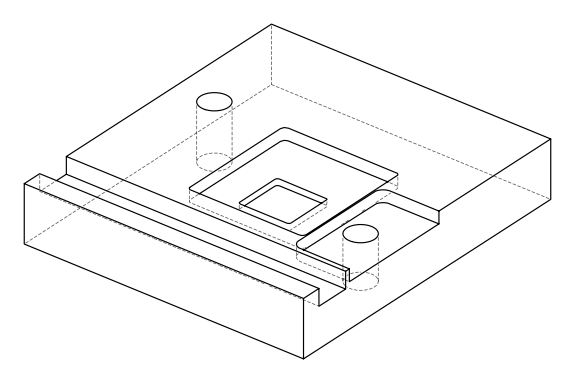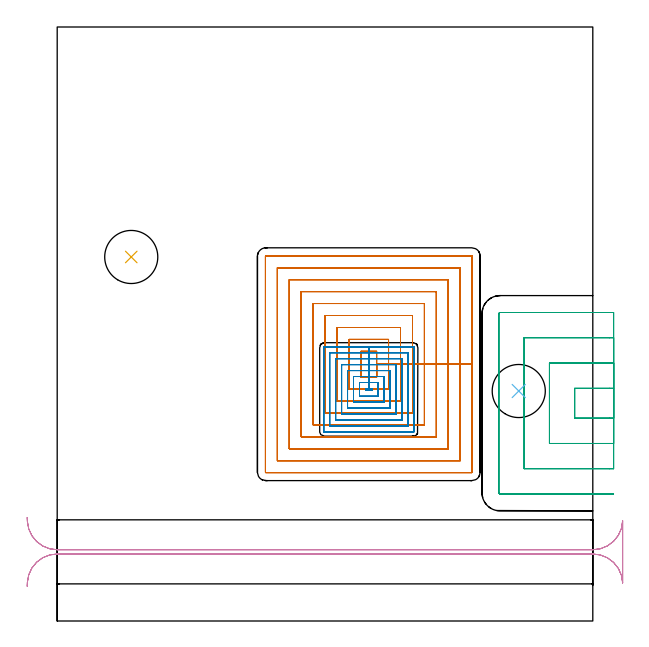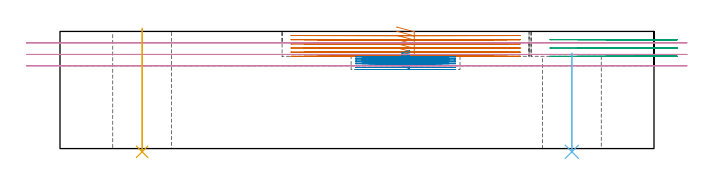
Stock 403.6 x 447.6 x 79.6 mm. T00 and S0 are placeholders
(PLAN: 6 operations, 4 tool changes, 70.2 min)
(1 MILL_RECTANGULAR_POCKET | POCKET_RECTANGULAR_STRAIGHT | NXT0201_011 | Follow Part, ap 3, ae 75% | 39.3 min | 496897 mm3)
(2 MILL_RECTANGULAR_POCKET_1 | POCKET_RECTANGULAR_STRAIGHT_1 | UGT0201_014 | Follow Part, ap 1.5, ae 75% | 16.5 min | 46789 mm3)
(3 MILL_SLOT | SLOT_PARTIAL_RECTANGULAR | UGT0201_109 | Follow Part, ap 6.35, ae 75% | 7.72 min | 227544 mm3)
(4 MILL_RECTANGULAR_SLOT | SLOT_RECTANGULAR | UGT0201_009 | Follow Part, ap 11.25, ae 75% | 6.04 min | 455324 mm3)
(5 INDEXABLE_INSERT_DRILL_THROUGH_HOLE_FROM_SOLID | STEP1HOLE | NXT0302_035 | 0.34 min | 100036 mm3)
(6 INDEXABLE_INSERT_DRILL_THROUGH_HOLE_FROM_SOLID_1 | STEP1HOLE_1 | NXT0302_035 | 0.27 min | 78651 mm3)
(TOOL NXT0201_011 | ENDMILL 12mm [2P460-1200-NA 1630] | D12 FL38 Z6)
(TOOL UGT0201_014 | End mill 6 mm | D6 FL24 Z4)
(TOOL UGT0201_109 | End Mill 25.4 mm | D25.4 FL25 Z2)
(TOOL UGT0201_009 | End Mill 45 mm | D45 FL63 Z6)
(TOOL NXT0302_035 | Index. Insert Drill 40mm [880-D4000L40-05] | D40 PA176 FL200 Z2)
(OP 1 MILL_RECTANGULAR_POCKET)
G17 G21 G94 G90
T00 M6
G54
G17 G0 G90 X228.9 Y184.008 S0 M3
G43 Z89.6 H1
Z82.6
G94 G1 Y183.8 Z82.544 F250.
X240.7 Z79.382
Y193.5 Z76.783
Y203.2 F500.
X228.9
Y183.8
X240.7
Y193.5
X249.7
Y212.2
X219.9
Y174.8
X249.7
Y193.5
X258.7
Y221.2
X210.9
Y165.8
X258.7
Y193.5
X267.7
Y230.2
X201.9
Y156.8
X267.7
Y193.5
X276.7
Y239.2
X192.9
Y147.8
X276.7
Y193.5
X285.7
Y248.2
X183.9
Y138.8
X285.7
Y193.5
X294.7
Y257.2
X174.9
Y129.8
X294.7
Y193.5
X303.7
Y266.2
X165.9
Y120.8
X303.7
Y193.5
X312.7
Y274.9
G3 X312.4 Y275.2 R0.3
G1 X157.2
G3 X156.9 Y274.9 R0.3
G1 Y112.1
G3 X157.2 Y111.8 R0.3
G1 X312.4
G3 X312.7 Y112.1 R0.3
G1 Y193.5
Y194.5
G0 X228.9 Y184.008 Z79.783
G1 Y183.8 Z79.728 F250.
X240.7 Z76.566
Y193.5 Z73.967
Y203.2 F500.
X228.9
Y183.8
X240.7
Y193.5
X249.7
Y212.2
X219.9
Y174.8
X249.7
Y193.5
X258.7
Y221.2
X210.9
Y165.8
X258.7
Y193.5
X267.7
Y230.2
X201.9
Y156.8
X267.7
Y193.5
X276.7
Y239.2
X192.9
Y147.8
X276.7
Y193.5
X285.7
Y248.2
X183.9
Y138.8
X285.7
Y193.5
X294.7
Y257.2
X174.9
Y129.8
X294.7
Y193.5
X303.7
Y266.2
X165.9
Y120.8
X303.7
Y193.5
X312.7
Y274.9
G3 X312.4 Y275.2 R0.3
G1 X157.2
G3 X156.9 Y274.9 R0.3
G1 Y112.1
G3 X157.2 Y111.8 R0.3
G1 X312.4
G3 X312.7 Y112.1 R0.3
G1 Y193.5
Y194.5
G0 X228.9 Y184.008 Z76.967
G1 Y183.8 Z76.911 F250.
X240.7 Z73.749
Y193.5 Z71.15
Y203.2 F500.
X228.9
Y183.8
X240.7
Y193.5
X249.7
Y212.2
X219.9
Y174.8
X249.7
Y193.5
X258.7
Y221.2
X210.9
Y165.8
X258.7
Y193.5
X267.7
Y230.2
X201.9
Y156.8
X267.7
Y193.5
X276.7
Y239.2
X192.9
Y147.8
X276.7
Y193.5
X285.7
Y248.2
X183.9
Y138.8
X285.7
Y193.5
X294.7
Y257.2
X174.9
Y129.8
X294.7
Y193.5
X303.7
Y266.2
X165.9
Y120.8
X303.7
Y193.5
X312.7
Y274.9
G3 X312.4 Y275.2 R0.3
G1 X157.2
G3 X156.9 Y274.9 R0.3
G1 Y112.1
G3 X157.2 Y111.8 R0.3
G1 X312.4
G3 X312.7 Y112.1 R0.3
G1 Y193.5
Y194.5
G0 X228.9 Y184.008 Z74.15
G1 Y183.8 Z74.094 F250.
X240.7 Z70.932
Y193.5 Z68.333
Y203.2 F500.
X228.9
Y183.8
X240.7
Y193.5
X249.7
Y212.2
X219.9
Y174.8
X249.7
Y193.5
X258.7
Y221.2
X210.9
Y165.8
X258.7
Y193.5
X267.7
Y230.2
X201.9
Y156.8
X267.7
Y193.5
X276.7
Y239.2
X192.9
Y147.8
X276.7
Y193.5
X285.7
Y248.2
X183.9
Y138.8
X285.7
Y193.5
X294.7
Y257.2
X174.9
Y129.8
X294.7
Y193.5
X303.7
Y266.2
X165.9
Y120.8
X303.7
Y193.5
X312.7
Y274.9
G3 X312.4 Y275.2 R0.3
G1 X157.2
G3 X156.9 Y274.9 R0.3
G1 Y112.1
G3 X157.2 Y111.8 R0.3
G1 X312.4
G3 X312.7 Y112.1 R0.3
G1 Y193.5
Y194.5
G0 X228.9 Y184.008 Z71.333
G1 Y183.8 Z71.278 F250.
X240.7 Z68.116
Y193.5 Z65.517
Y203.2 F500.
X228.9
Y183.8
X240.7
Y193.5
X249.7
Y212.2
X219.9
Y174.8
X249.7
Y193.5
X258.7
Y221.2
X210.9
Y165.8
X258.7
Y193.5
X267.7
Y230.2
X201.9
Y156.8
X267.7
Y193.5
X276.7
Y239.2
X192.9
Y147.8
X276.7
Y193.5
X285.7
Y248.2
X183.9
Y138.8
X285.7
Y193.5
X294.7
Y257.2
X174.9
Y129.8
X294.7
Y193.5
X303.7
Y266.2
X165.9
Y120.8
X303.7
Y193.5
X312.7
Y274.9
G3 X312.4 Y275.2 R0.3
G1 X157.2
G3 X156.9 Y274.9 R0.3
G1 Y112.1
G3 X157.2 Y111.8 R0.3
G1 X312.4
G3 X312.7 Y112.1 R0.3
G1 Y193.5
Y194.5
G0 X228.9 Y184.008 Z68.517
G1 Y183.8 Z68.461 F250.
X240.7 Z65.299
Y193.5 Z62.7
Y203.2 F500.
X228.9
Y183.8
X240.7
Y193.5
X249.7
Y212.2
X219.9
Y174.8
X249.7
Y193.5
X258.7
Y221.2
X210.9
Y165.8
X258.7
Y193.5
X267.7
Y230.2
X201.9
Y156.8
X267.7
Y193.5
X276.7
Y239.2
X192.9
Y147.8
X276.7
Y193.5
X285.7
Y248.2
X183.9
Y138.8
X285.7
Y193.5
X294.7
Y257.2
X174.9
Y129.8
X294.7
Y193.5
X303.7
Y266.2
X165.9
Y120.8
X303.7
Y193.5
X312.7
Y274.9
G3 X312.4 Y275.2 R0.3
G1 X157.2
G3 X156.9 Y274.9 R0.3
G1 Y112.1
G3 X157.2 Y111.8 R0.3
G1 X312.4
G3 X312.7 Y112.1 R0.3
G1 Y193.5
Y194.5
G0 Z89.6
M5
M2
(OP 2 MILL_RECTANGULAR_POCKET_1)
G17 G21 G94 G90
T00 M6
G54
G17 G0 G90 X237.3 Y173.934 S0 M3
G43 Z89.6 H0
Z66.772
G94 G1 Y175.2 Z66.433 F250.
X232.3 Z65.093
Y173.8 Z64.718
X237.3 Z63.378
Y175.2 Z63.003
X234.8 Z62.333
X232.3 F500.
Y173.8
X237.3
Y175.2
X234.8
Y179.7
X227.8
Y169.3
X241.8
Y179.7
X234.8
Y184.2
X223.3
Y164.8
X246.3
Y184.2
X234.8
Y188.7
X218.8
Y160.3
X250.8
Y188.7
X234.8
Y193.2
X214.3
Y155.8
X255.3
Y193.2
X234.8
Y197.7
X209.8
Y151.3
X259.8
Y197.7
X234.8
Y202.2
X205.3
Y146.8
X264.3
Y202.2
X234.8
Y206.7
X201.2
G3 X200.8 Y206.3 R0.4
G1 Y142.7
G3 X201.2 Y142.3 R0.4
G1 X268.4
G3 X268.8 Y142.7 R0.4
G1 Y206.3
G3 X268.4 Y206.7 R0.4
G1 X234.8
X233.8
G0 X237.3 Y173.934 Z65.333
G1 Y175.2 Z64.994 F250.
X232.3 Z63.654
Y173.8 Z63.279
X237.3 Z61.939
Y175.2 Z61.564
X234.8 Z60.894
X232.3 F500.
Y173.8
X237.3
Y175.2
X234.8
Y179.7
X227.8
Y169.3
X241.8
Y179.7
X234.8
Y184.2
X223.3
Y164.8
X246.3
Y184.2
X234.8
Y188.7
X218.8
Y160.3
X250.8
Y188.7
X234.8
Y193.2
X214.3
Y155.8
X255.3
Y193.2
X234.8
Y197.7
X209.8
Y151.3
X259.8
Y197.7
X234.8
Y202.2
X205.3
Y146.8
X264.3
Y202.2
X234.8
Y206.7
X201.2
G3 X200.8 Y206.3 R0.4
G1 Y142.7
G3 X201.2 Y142.3 R0.4
G1 X268.4
G3 X268.8 Y142.7 R0.4
G1 Y206.3
G3 X268.4 Y206.7 R0.4
G1 X234.8
X233.8
G0 X237.3 Y173.934 Z63.894
G1 Y175.2 Z63.555 F250.
X232.3 Z62.215
Y173.8 Z61.84
X237.3 Z60.501
Y175.2 Z60.125
X234.8 Z59.456
X232.3 F500.
Y173.8
X237.3
Y175.2
X234.8
Y179.7
X227.8
Y169.3
X241.8
Y179.7
X234.8
Y184.2
X223.3
Y164.8
X246.3
Y184.2
X234.8
Y188.7
X218.8
Y160.3
X250.8
Y188.7
X234.8
Y193.2
X214.3
Y155.8
X255.3
Y193.2
X234.8
Y197.7
X209.8
Y151.3
X259.8
Y197.7
X234.8
Y202.2
X205.3
Y146.8
X264.3
Y202.2
X234.8
Y206.7
X201.2
G3 X200.8 Y206.3 R0.4
G1 Y142.7
G3 X201.2 Y142.3 R0.4
G1 X268.4
G3 X268.8 Y142.7 R0.4
G1 Y206.3
G3 X268.4 Y206.7 R0.4
G1 X234.8
X233.8
G0 X237.3 Y173.934 Z62.456
G1 Y175.2 Z62.116 F250.
X232.3 Z60.777
Y173.8 Z60.401
X237.3 Z59.062
Y175.2 Z58.687
X234.8 Z58.017
X232.3 F500.
Y173.8
X237.3
Y175.2
X234.8
Y179.7
X227.8
Y169.3
X241.8
Y179.7
X234.8
Y184.2
X223.3
Y164.8
X246.3
Y184.2
X234.8
Y188.7
X218.8
Y160.3
X250.8
Y188.7
X234.8
Y193.2
X214.3
Y155.8
X255.3
Y193.2
X234.8
Y197.7
X209.8
Y151.3
X259.8
Y197.7
X234.8
Y202.2
X205.3
Y146.8
X264.3
Y202.2
X234.8
Y206.7
X201.2
G3 X200.8 Y206.3 R0.4
G1 Y142.7
G3 X201.2 Y142.3 R0.4
G1 X268.4
G3 X268.8 Y142.7 R0.4
G1 Y206.3
G3 X268.4 Y206.7 R0.4
G1 X234.8
X233.8
G0 X237.3 Y173.934 Z61.017
G1 Y175.2 Z60.677 F250.
X232.3 Z59.338
Y173.8 Z58.963
X237.3 Z57.623
Y175.2 Z57.248
X234.8 Z56.578
X232.3 F500.
Y173.8
X237.3
Y175.2
X234.8
Y179.7
X227.8
Y169.3
X241.8
Y179.7
X234.8
Y184.2
X223.3
Y164.8
X246.3
Y184.2
X234.8
Y188.7
X218.8
Y160.3
X250.8
Y188.7
X234.8
Y193.2
X214.3
Y155.8
X255.3
Y193.2
X234.8
Y197.7
X209.8
Y151.3
X259.8
Y197.7
X234.8
Y202.2
X205.3
Y146.8
X264.3
Y202.2
X234.8
Y206.7
X201.2
G3 X200.8 Y206.3 R0.4
G1 Y142.7
G3 X201.2 Y142.3 R0.4
G1 X268.4
G3 X268.8 Y142.7 R0.4
G1 Y206.3
G3 X268.4 Y206.7 R0.4
G1 X234.8
X233.8
G0 X237.3 Y173.934 Z59.578
G1 Y175.2 Z59.239 F250.
X232.3 Z57.899
Y173.8 Z57.524
X237.3 Z56.184
Y175.2 Z55.809
X234.8 Z55.139
X232.3 F500.
Y173.8
X237.3
Y175.2
X234.8
Y179.7
X227.8
Y169.3
X241.8
Y179.7
X234.8
Y184.2
X223.3
Y164.8
X246.3
Y184.2
X234.8
Y188.7
X218.8
Y160.3
X250.8
Y188.7
X234.8
Y193.2
X214.3
Y155.8
X255.3
Y193.2
X234.8
Y197.7
X209.8
Y151.3
X259.8
Y197.7
X234.8
Y202.2
X205.3
Y146.8
X264.3
Y202.2
X234.8
Y206.7
X201.2
G3 X200.8 Y206.3 R0.4
G1 Y142.7
G3 X201.2 Y142.3 R0.4
G1 X268.4
G3 X268.8 Y142.7 R0.4
G1 Y206.3
G3 X268.4 Y206.7 R0.4
G1 X234.8
X233.8
G0 X237.3 Y173.934 Z58.139
G1 Y175.2 Z57.8 F250.
X232.3 Z56.46
Y173.8 Z56.085
X237.3 Z54.745
Y175.2 Z54.37
X234.8 Z53.7
X232.3 F500.
Y173.8
X237.3
Y175.2
X234.8
Y179.7
X227.8
Y169.3
X241.8
Y179.7
X234.8
Y184.2
X223.3
Y164.8
X246.3
Y184.2
X234.8
Y188.7
X218.8
Y160.3
X250.8
Y188.7
X234.8
Y193.2
X214.3
Y155.8
X255.3
Y193.2
X234.8
Y197.7
X209.8
Y151.3
X259.8
Y197.7
X234.8
Y202.2
X205.3
Y146.8
X264.3
Y202.2
X234.8
Y206.7
X201.2
G3 X200.8 Y206.3 R0.4
G1 Y142.7
G3 X201.2 Y142.3 R0.4
G1 X268.4
G3 X268.8 Y142.7 R0.4
G1 Y206.3
G3 X268.4 Y206.7 R0.4
G1 X234.8
X233.8
G0 Z89.6
M5
M2
(OP 3 MILL_SLOT)
G17 G21 G94 G90
T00 M6
G54
G17 G0 G90 X419.3 Y175.35 S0 M3
G43 Z89.6 H0
Z73.967
G94 G1 X416.3 F250.
X389.95 F500.
Y152.85
X416.3
X419.3 F250.
Y194.4
X416.3
X370.9 F500.
Y133.8
X416.3
X419.3 F250.
Y213.45
X416.3
X351.85 F500.
Y114.75
X416.3
X419.3 F250.
Y232.5
X416.3
X333.8 F500.
G3 X332.8 Y231.5 R1.
G1 Y96.7
G3 X333.8 Y95.7 R1.
G1 X416.3
X419.3 F250.
G0 Y175.35 Z68.333
G1 X416.3
X389.95 F500.
Y152.85
X416.3
X419.3 F250.
Y194.4
X416.3
X370.9 F500.
Y133.8
X416.3
X419.3 F250.
Y213.45
X416.3
X351.85 F500.
Y114.75
X416.3
X419.3 F250.
Y232.5
X416.3
X333.8 F500.
G3 X332.8 Y231.5 R1.
G1 Y96.7
G3 X333.8 Y95.7 R1.
G1 X416.3
X419.3 F250.
G0 Y175.35 Z62.7
G1 X416.3
X389.95 F500.
Y152.85
X416.3
X419.3 F250.
Y194.4
X416.3
X370.9 F500.
Y133.8
X416.3
X419.3 F250.
Y213.45
X416.3
X351.85 F500.
Y114.75
X416.3
X419.3 F250.
Y232.5
X416.3
X333.8 F500.
G3 X332.8 Y231.5 R1.
G1 Y96.7
G3 X333.8 Y95.7 R1.
G1 X416.3
X419.3 F250.
G0 Z89.6
M5
M2
(OP 4 MILL_RECTANGULAR_SLOT)
G17 G21 G94 G90
T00 M6
G54
G17 G0 G90 X-22.625 Y26.166 S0 M3
G43 Z89.6 H0
Z71.8
G94 G1 X-22.47 Y29.162 F250.
G2 X0. Y50.5 R22.5 F500.
G1 X403.6
G2 X426.09 Y28.671 R22.5
G1 Y75.529
G2 X403.6 Y53.7 R22.5
G1 X0.
G2 X-22.47 Y75.038 R22.5
G1 X-22.625 Y78.034 F250.
G0 Y26.166 Z64.
G1 X-22.47 Y29.162
G2 X0. Y50.5 R22.5 F500.
G1 X403.6
G2 X426.09 Y28.671 R22.5
G1 Y75.529
G2 X403.6 Y53.7 R22.5
G1 X0.
G2 X-22.47 Y75.038 R22.5
G1 X-22.625 Y78.034 F250.
G0 Y26.166 Z56.2
G1 X-22.47 Y29.162
G2 X0. Y50.5 R22.5 F500.
G1 X403.6
G2 X426.09 Y28.671 R22.5
G1 Y75.529
G2 X403.6 Y53.7 R22.5
G1 X0.
G2 X-22.47 Y75.039 R22.5
G1 X-22.625 Y78.035 F250.
G0 Z89.6
M5
M2
(OP 5 INDEXABLE_INSERT_DRILL_THROUGH_HOLE_FROM_SOLID)
G17 G21 G94 G90
T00 M6
G54
G17 G0 G90 X55.8 Y274.3 S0 M3
G43 Z89.6 H1
G94 G81 G98 Z-2.198 F250. R81.6
G80
M5
M2
(OP 6 INDEXABLE_INSERT_DRILL_THROUGH_HOLE_FROM_SOLID_1)
G17 G21 G94 G90
T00 M6
G54
G17 G0 G90 X347.8 Y173.3 S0 M3
G43 Z89.6 H1
G94 G81 G98 Z-2.198 F250. R64.7
G80
M5
M2
